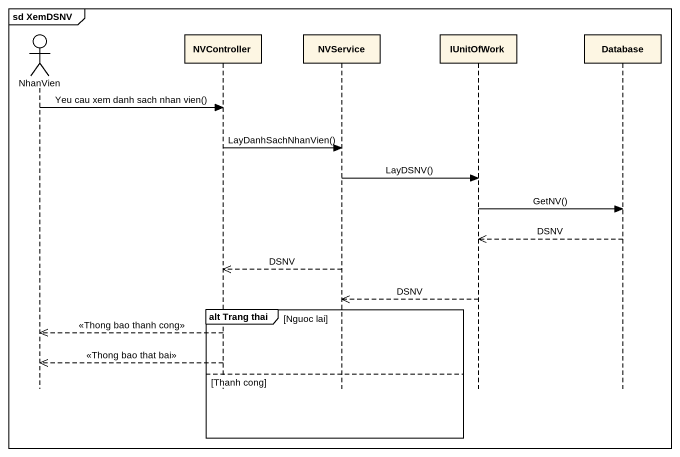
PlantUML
@startuml
mainframe sd XemDSNV
hide footbox
actor NhanVien
participant NVController
participant NVService
participant IUnitOfWork
participant "Database" as Database_

NhanVien -> NVController : Yeu cau xem danh sach nhan vien()
NVController -> NVService : LayDanhSachNhanVien()
NVService -> IUnitOfWork : LayDSNV()
IUnitOfWork -> Database_ : GetNV()
Database_ -->> IUnitOfWork : DSNV
NVService -->> NVController : DSNV
IUnitOfWork -->> NVService : DSNV
group alt Trang thai [Nguoc lai]
  NVController -->> NhanVien : <<Thong bao thanh cong>>
  NVController -->> NhanVien : <<Thong bao that bai>>
else Thanh cong
end
@enduml
